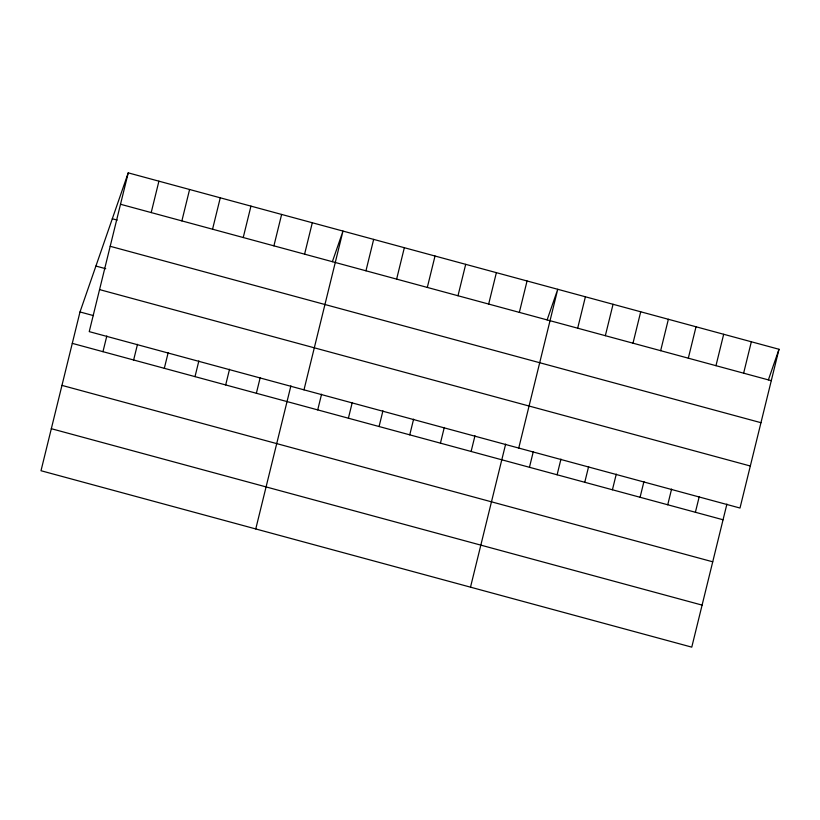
<?xml version="1.0" encoding="UTF-8"?>
<svg xmlns="http://www.w3.org/2000/svg" width="820" height="820" viewBox="0 0 820 820"><rect width="100%" height="100%" fill="white"/><g stroke="black" fill="none" stroke-linecap="round" stroke-linejoin="round"><path stroke-width="1.23" d="M128.227 172.856L89.236 331.628L739.999 508.041L779 349.269L128.227 172.856L80.001 311.959L41 470.731L691.772 647.144L726.909 504.064M102.961 351.678L106.825 335.974M151.198 212.575L158.916 181.179M133.639 359.99L137.504 344.297M181.876 220.898L189.594 189.492M164.318 368.313L168.182 352.61M212.554 229.21L220.272 197.804M195.006 376.626L198.86 360.923M243.232 237.523L250.951 206.127M225.684 384.939L229.538 369.246M273.911 245.846L281.629 214.44M256.363 393.262L260.217 377.559M304.589 254.159L312.307 222.753M255.758 528.951L290.895 385.871M303.984 389.848L342.986 231.076L332.377 261.672M317.719 409.897L321.573 394.194M365.956 270.795L373.664 239.389M348.397 418.21L352.252 402.507M396.634 279.107L404.342 247.701M379.076 426.523L382.93 410.82M427.312 287.43L435.02 256.024M409.754 434.846L413.608 419.143M457.99 295.743L465.698 264.337M440.432 443.159L444.286 427.456M488.669 304.056L496.377 272.66M471.11 451.471L474.975 435.768M519.347 312.379L527.055 280.973M470.506 587.161L505.653 444.091M518.742 448.058L557.743 289.286L547.124 319.892M529.453 467.287L533.307 451.584M577.68 328.184L585.398 296.789M557.108 474.79L560.962 459.087M605.345 335.687L613.053 304.281M584.762 482.283L588.627 466.58M632.999 343.18L640.707 311.784M612.427 489.776L616.281 474.083M660.653 350.683L668.372 319.277M640.082 497.279L643.936 481.576M688.318 358.176L696.026 326.77M667.736 504.771L671.59 489.068M715.973 365.679L723.681 334.273M695.391 512.274L699.255 496.571M743.627 373.172L751.345 341.766M768.391 379.865L779 349.269M120.519 204.262L771.282 380.675M112.319 218.766L117.219 220.088M110.198 246.297L760.96 422.7M95.919 266.059L105.729 268.714M99.558 289.603L750.32 466.006M80.001 311.959L93.5 315.618M72.283 343.365L723.055 519.767M61.961 385.39L712.734 561.803M51.322 428.696L702.094 605.109"/></g></svg>
